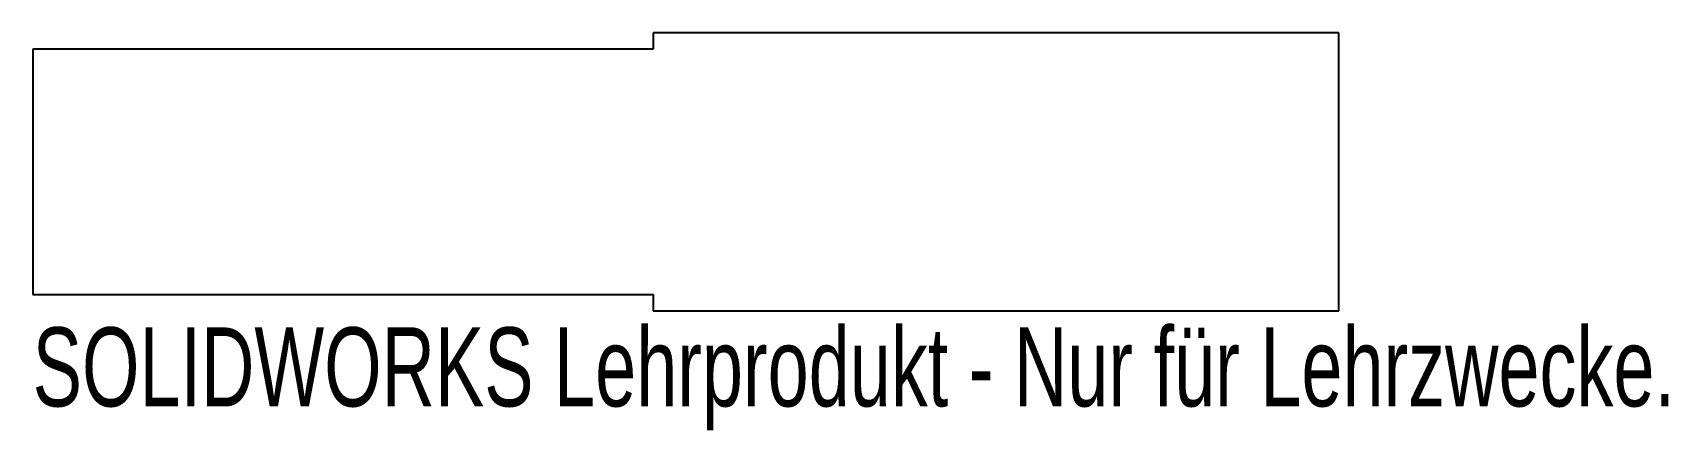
# Model space of a CAD drawing. Header units: millimetres. Extents: x -38 to 62, y -16 to 8.
import ezdxf

# ---------------------------------------------------------------- set-up
doc = ezdxf.new("R2010")
doc.units = ezdxf.units.MM
doc.styles.add('SLDTEXTSTYLE0', font='TXT', dxfattribs={"width": 0.7})

msp = doc.modelspace()

# ---------------------------------------------------------------- linework, layer by layer
at = {"color": 7, "linetype": 'Continuous', "lineweight": 25}
for p, q in [((0, 8.5), (0, 7.5)), ((42, 8.5), (0, 8.5)), ((42, -8.5), (42, 8.5)), ((-38, 7.5), (-38, -7.5)), ((0, 7.5), (-38, 7.5)), ((-38, -7.5), (0, -7.5)), ((0, -7.5), (0, -8.5)), ((0, -8.5), (42, -8.5))]:
    msp.add_line(p, q, dxfattribs=at)

# ---------------------------------------------------------------- texts
at = {"color": 7, "linetype": 'Continuous', "insert": (-38, -9.52), "char_height": 4.8336, "attachment_point": 1, "style": 'SLDTEXTSTYLE0'}
msp.add_mtext('SOLIDWORKS Lehrprodukt - Nur für Lehrzwecke.', dxfattribs=at)

doc.saveas('drawing.dxf')
